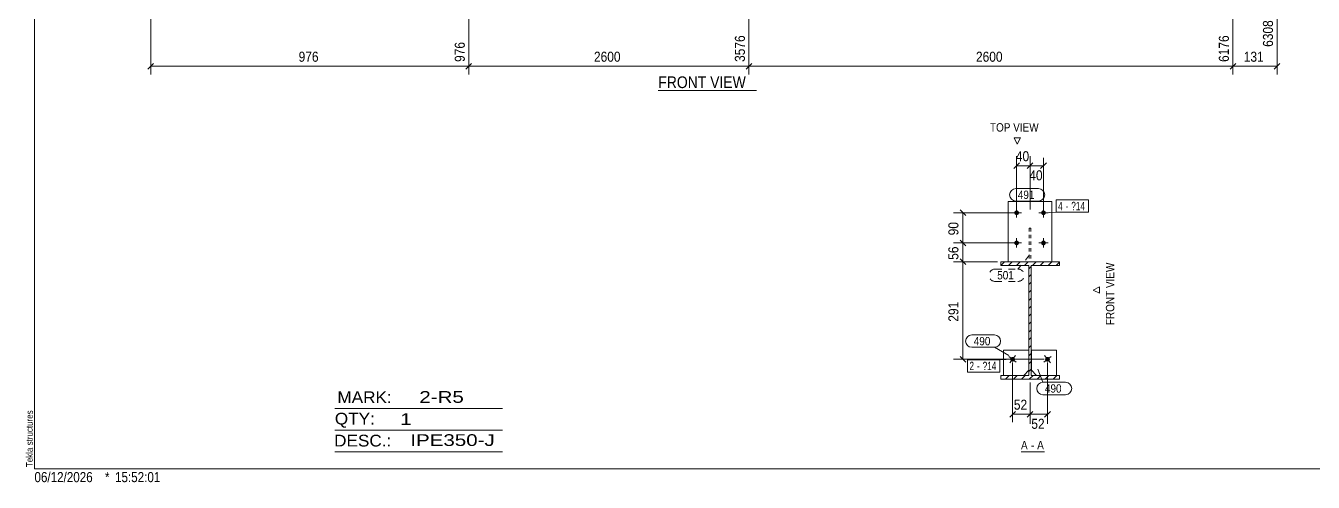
# Model space of a CAD drawing. Header units: millimetres. Extents: x 2 to 579, y 1 to 405.
# Drawn here: x 2.4 to 386.1, y 1 to 137.1 of the extents above; entities that cross this region are included whole.
import ezdxf

# ---------------------------------------------------------------- set-up
doc = ezdxf.new("R2010")
doc.units = ezdxf.units.MM
for name, pattern in [('XKITLINE00', [0]), ('XKITLINE01', [4, 1, -1, 1, -1]), ('XKITLINE02', [4, 2, -2])]:
    doc.linetypes.add(name, pattern=pattern)
for name, color, linetype, lineweight in [('Bolt', 3, 'Continuous', 0), ('BoltMark', 7, 'Continuous', 0), ('Dimensions', 7, 'Continuous', 0), ('DrawingSheet', 5, 'Continuous', 0), ('OtherObjectType', 7, 'Continuous', 0), ('Part', 2, 'Continuous', 0), ('PartMark', 7, 'Continuous', 0)]:
    doc.layers.add(name, color=color, linetype=linetype, lineweight=lineweight)
doc.styles.add('ARIAL', font='ARIAL.TTF')
doc.styles.add('ARIAL_NARROW', font='ARIALN.TTF')

# ---------------------------------------------------------------- blocks, each defined once
blk = doc.blocks.new('*A1')
at = {"layer": 'Part', "color": 7, "linetype": 'XKITLINE00', "lineweight": 0}
for p, q in [((292.95, 65.65), (294.05, 66.75)), ((292.95, 65.65), (292.95, 65.65)), ((295.3, 65.65), (296.4, 66.75)), ((297.66, 65.65), (298.76, 66.75)), ((300.02, 65.65), (301.12, 66.75)), ((301.35, 64.62), (302.05, 65.32)), ((302.38, 65.65), (303.48, 66.75)), ((304.73, 65.65), (305.83, 66.75)), ((307.09, 65.65), (308.19, 66.75)), ((309.45, 65.65), (310.45, 66.65)), ((301.35, 62.26), (302.05, 62.96)), ((301.35, 59.91), (302.05, 60.61)), ((301.35, 57.55), (302.05, 58.25)), ((301.35, 55.19), (302.05, 55.89)), ((301.35, 52.83), (302.05, 53.53)), ((301.35, 50.48), (302.05, 51.18)), ((301.35, 48.12), (302.05, 48.82)), ((301.35, 45.76), (302.05, 46.46)), ((301.35, 43.4), (302.05, 44.1)), ((301.35, 41.05), (302.05, 41.75)), ((301.35, 38.69), (302.05, 39.39)), ((301.35, 36.33), (302.05, 37.03)), ((301.35, 33.97), (302.05, 34.67)), ((292.95, 32.65), (293.15, 32.85)), ((294.41, 31.75), (295.51, 32.85)), ((296.76, 31.75), (297.86, 32.85)), ((299.12, 31.75), (300.22, 32.85)), ((301.48, 31.75), (302.58, 32.85)), ((303.84, 31.75), (304.94, 32.85)), ((306.19, 31.75), (307.29, 32.85)), ((308.55, 31.75), (309.65, 32.85))]:
    blk.add_line(p, q, dxfattribs=at)
blk = doc.blocks.new('*A74')
at = {"layer": 'Bolt'}
blk.add_hatch(color=3, dxfattribs=at).paths.add_polyline_path([(296.04, 37.12), (296.02, 37.14), (295.99, 37.17), (295.97, 37.19), (295.95, 37.22), (295.93, 37.24), (295.91, 37.27), (295.89, 37.3), (295.87, 37.33), (295.86, 37.36), (295.84, 37.4), (295.83, 37.43), (295.82, 37.46), (295.81, 37.49), (295.81, 37.53), (295.8, 37.56), (295.8, 37.6), (295.8, 37.63), (295.8, 37.66), (295.8, 37.7), (295.8, 37.73), (295.81, 37.77), (295.81, 37.8), (295.82, 37.83), (295.83, 37.87), (295.84, 37.9), (295.86, 37.93), (295.87, 37.96), (295.89, 37.99), (295.91, 38.02), (295.92, 38.05), (295.95, 38.08), (295.97, 38.11), (295.99, 38.13), (296.01, 38.16), (296.04, 38.18), (296.07, 38.2), (296.09, 38.22), (296.12, 38.24), (296.15, 38.26), (296.18, 38.27), (296.21, 38.29), (296.24, 38.3), (296.28, 38.31), (296.31, 38.32), (296.34, 38.33), (296.38, 38.34), (296.41, 38.34), (296.44, 38.35), (296.48, 38.35), (296.51, 38.35), (296.55, 38.35), (296.58, 38.34), (296.62, 38.34), (296.65, 38.33), (296.68, 38.32), (296.72, 38.31), (296.75, 38.3), (296.78, 38.29), (296.81, 38.27), (296.84, 38.26), (296.87, 38.24), (296.9, 38.22), (296.93, 38.2), (296.95, 38.18), (296.98, 38.16), (297, 38.13), (297.03, 38.11), (297.05, 38.08), (297.07, 38.05), (297.09, 38.02), (297.11, 38), (297.12, 37.96), (297.14, 37.93), (297.15, 37.9), (297.16, 37.87), (297.17, 37.84), (297.18, 37.8), (297.19, 37.77), (297.19, 37.74), (297.2, 37.7), (297.2, 37.67), (297.2, 37.63), (297.2, 37.6), (297.19, 37.56), (297.19, 37.53), (297.18, 37.5), (297.17, 37.46), (297.16, 37.43), (297.15, 37.4), (297.14, 37.37), (297.12, 37.34), (297.11, 37.31), (297.09, 37.28), (297.07, 37.25), (297.05, 37.22), (297.03, 37.19), (297.01, 37.17), (296.98, 37.14), (296.96, 37.12), (296.93, 37.1), (296.9, 37.08), (296.87, 37.06), (296.84, 37.04), (296.81, 37.02), (296.78, 37.01), (296.75, 37), (296.72, 36.98), (296.69, 36.97), (296.65, 36.97), (296.62, 36.96), (296.58, 36.95), (296.55, 36.95), (296.52, 36.95), (296.48, 36.95), (296.45, 36.95), (296.41, 36.95), (296.38, 36.96), (296.35, 36.97), (296.31, 36.97), (296.28, 36.98), (296.25, 37), (296.22, 37.01), (296.18, 37.02), (296.15, 37.04), (296.12, 37.06), (296.1, 37.08), (296.07, 37.1)], flags=17)
at = {"layer": 'Bolt', "color": 3, "linetype": 'XKITLINE00', "lineweight": 0}
for p, q in [((297.6, 36.79), (295.39, 38.51)), ((295.64, 36.54), (297.36, 38.75))]:
    blk.add_line(p, q, dxfattribs=at)
blk = doc.blocks.new('*A75')
at = {"layer": 'Bolt'}
blk.add_hatch(color=3, dxfattribs=at).paths.add_polyline_path([(306.5, 38.22), (306.52, 38.24), (306.55, 38.26), (306.58, 38.27), (306.62, 38.29), (306.65, 38.3), (306.68, 38.31), (306.71, 38.32), (306.75, 38.33), (306.78, 38.34), (306.81, 38.34), (306.85, 38.35), (306.88, 38.35), (306.92, 38.35), (306.95, 38.35), (306.98, 38.34), (307.02, 38.34), (307.05, 38.33), (307.09, 38.32), (307.12, 38.31), (307.15, 38.3), (307.18, 38.29), (307.21, 38.27), (307.24, 38.26), (307.27, 38.24), (307.3, 38.22), (307.33, 38.2), (307.36, 38.18), (307.38, 38.16), (307.41, 38.13), (307.43, 38.11), (307.45, 38.08), (307.47, 38.05), (307.49, 38.02), (307.51, 37.99), (307.52, 37.96), (307.54, 37.93), (307.55, 37.9), (307.56, 37.87), (307.57, 37.83), (307.58, 37.8), (307.59, 37.77), (307.59, 37.73), (307.6, 37.7), (307.6, 37.66), (307.6, 37.63), (307.6, 37.6), (307.59, 37.56), (307.59, 37.53), (307.58, 37.49), (307.57, 37.46), (307.56, 37.43), (307.55, 37.4), (307.54, 37.36), (307.52, 37.33), (307.51, 37.3), (307.49, 37.27), (307.47, 37.24), (307.45, 37.22), (307.43, 37.19), (307.4, 37.17), (307.38, 37.14), (307.35, 37.12), (307.33, 37.1), (307.3, 37.08), (307.27, 37.06), (307.24, 37.04), (307.21, 37.02), (307.18, 37.01), (307.15, 37), (307.12, 36.98), (307.08, 36.97), (307.05, 36.97), (307.02, 36.96), (306.98, 36.95), (306.95, 36.95), (306.91, 36.95), (306.88, 36.95), (306.84, 36.95), (306.81, 36.95), (306.78, 36.96), (306.74, 36.97), (306.71, 36.97), (306.68, 36.98), (306.64, 37), (306.61, 37.01), (306.58, 37.02), (306.55, 37.04), (306.52, 37.06), (306.49, 37.08), (306.47, 37.1), (306.44, 37.12), (306.41, 37.14), (306.39, 37.17), (306.37, 37.19), (306.35, 37.22), (306.32, 37.25), (306.31, 37.28), (306.29, 37.31), (306.27, 37.34), (306.26, 37.37), (306.24, 37.4), (306.23, 37.43), (306.22, 37.46), (306.21, 37.5), (306.21, 37.53), (306.2, 37.56), (306.2, 37.6), (306.2, 37.63), (306.2, 37.67), (306.2, 37.7), (306.2, 37.74), (306.21, 37.77), (306.21, 37.8), (306.22, 37.84), (306.23, 37.87), (306.24, 37.9), (306.26, 37.93), (306.27, 37.96), (306.29, 38), (306.31, 38.02), (306.33, 38.05), (306.35, 38.08), (306.37, 38.11), (306.39, 38.13), (306.42, 38.16), (306.44, 38.18), (306.47, 38.2)], flags=17)
at = {"layer": 'Bolt', "color": 3, "linetype": 'XKITLINE00', "lineweight": 0}
for p, q in [((305.79, 36.79), (308, 38.51)), ((306.04, 38.75), (307.76, 36.54))]:
    blk.add_line(p, q, dxfattribs=at)
blk = doc.blocks.new('*A76')
at = {"layer": 'Bolt'}
for points in [[(298.4, 81.31), (298.39, 81.28), (298.39, 81.25), (298.38, 81.21), (298.38, 81.18), (298.37, 81.15), (298.36, 81.11), (298.34, 81.08), (298.33, 81.05), (298.31, 81.02), (298.3, 80.99), (298.28, 80.96), (298.26, 80.93), (298.24, 80.9), (298.22, 80.88), (298.19, 80.85), (298.17, 80.83), (298.14, 80.81), (298.11, 80.79), (298.09, 80.77), (298.06, 80.75), (298.03, 80.73), (298, 80.72), (297.97, 80.7), (297.93, 80.69), (297.9, 80.68), (297.87, 80.67), (297.83, 80.66), (297.8, 80.66), (297.77, 80.65), (297.73, 80.65), (297.7, 80.65), (297.66, 80.65), (297.63, 80.65), (297.59, 80.66), (297.56, 80.66), (297.53, 80.67), (297.49, 80.68), (297.46, 80.69), (297.43, 80.7), (297.4, 80.72), (297.37, 80.73), (297.34, 80.75), (297.31, 80.77), (297.28, 80.79), (297.25, 80.81), (297.23, 80.83), (297.2, 80.85), (297.18, 80.88), (297.16, 80.9), (297.14, 80.93), (297.12, 80.96), (297.1, 80.99), (297.08, 81.02), (297.06, 81.05), (297.05, 81.08), (297.04, 81.11), (297.03, 81.15), (297.02, 81.18), (297.01, 81.21), (297.01, 81.25), (297, 81.28), (297, 81.31), (297, 81.35), (297, 81.38), (297, 81.42), (297.01, 81.45), (297.01, 81.49), (297.02, 81.52), (297.03, 81.55), (297.04, 81.58), (297.05, 81.62), (297.06, 81.65), (297.08, 81.68), (297.1, 81.71), (297.12, 81.74), (297.14, 81.77), (297.16, 81.79), (297.18, 81.82), (297.2, 81.84), (297.23, 81.87), (297.25, 81.89), (297.28, 81.91), (297.31, 81.93), (297.34, 81.95), (297.37, 81.97), (297.4, 81.98), (297.43, 82), (297.46, 82.01), (297.49, 82.02), (297.53, 82.03), (297.56, 82.04), (297.59, 82.04), (297.63, 82.05), (297.66, 82.05), (297.7, 82.05), (297.73, 82.05), (297.77, 82.05), (297.8, 82.04), (297.83, 82.04), (297.87, 82.03), (297.9, 82.02), (297.93, 82.01), (297.97, 82), (298, 81.98), (298.03, 81.97), (298.06, 81.95), (298.09, 81.93), (298.11, 81.91), (298.14, 81.89), (298.17, 81.87), (298.19, 81.84), (298.22, 81.82), (298.24, 81.79), (298.26, 81.77), (298.28, 81.74), (298.3, 81.71), (298.31, 81.68), (298.33, 81.65), (298.34, 81.62), (298.36, 81.58), (298.37, 81.55), (298.38, 81.52), (298.38, 81.49), (298.39, 81.45), (298.39, 81.42), (298.4, 81.38), (298.4, 81.35)], [(306.4, 81.31), (306.39, 81.28), (306.39, 81.25), (306.38, 81.21), (306.38, 81.18), (306.37, 81.15), (306.36, 81.11), (306.34, 81.08), (306.33, 81.05), (306.31, 81.02), (306.3, 80.99), (306.28, 80.96), (306.26, 80.93), (306.24, 80.9), (306.22, 80.88), (306.19, 80.85), (306.17, 80.83), (306.14, 80.81), (306.11, 80.79), (306.09, 80.77), (306.06, 80.75), (306.03, 80.73), (306, 80.72), (305.97, 80.7), (305.93, 80.69), (305.9, 80.68), (305.87, 80.67), (305.83, 80.66), (305.8, 80.66), (305.77, 80.65), (305.73, 80.65), (305.7, 80.65), (305.66, 80.65), (305.63, 80.65), (305.59, 80.66), (305.56, 80.66), (305.53, 80.67), (305.49, 80.68), (305.46, 80.69), (305.43, 80.7), (305.4, 80.72), (305.37, 80.73), (305.34, 80.75), (305.31, 80.77), (305.28, 80.79), (305.25, 80.81), (305.23, 80.83), (305.2, 80.85), (305.18, 80.88), (305.16, 80.9), (305.14, 80.93), (305.12, 80.96), (305.1, 80.99), (305.08, 81.02), (305.06, 81.05), (305.05, 81.08), (305.04, 81.11), (305.03, 81.15), (305.02, 81.18), (305.01, 81.21), (305.01, 81.25), (305, 81.28), (305, 81.31), (305, 81.35), (305, 81.38), (305, 81.42), (305.01, 81.45), (305.01, 81.49), (305.02, 81.52), (305.03, 81.55), (305.04, 81.58), (305.05, 81.62), (305.06, 81.65), (305.08, 81.68), (305.1, 81.71), (305.12, 81.74), (305.14, 81.77), (305.16, 81.79), (305.18, 81.82), (305.2, 81.84), (305.23, 81.87), (305.25, 81.89), (305.28, 81.91), (305.31, 81.93), (305.34, 81.95), (305.37, 81.97), (305.4, 81.98), (305.43, 82), (305.46, 82.01), (305.49, 82.02), (305.53, 82.03), (305.56, 82.04), (305.59, 82.04), (305.63, 82.05), (305.66, 82.05), (305.7, 82.05), (305.73, 82.05), (305.77, 82.05), (305.8, 82.04), (305.83, 82.04), (305.87, 82.03), (305.9, 82.02), (305.93, 82.01), (305.97, 82), (306, 81.98), (306.03, 81.97), (306.06, 81.95), (306.09, 81.93), (306.11, 81.91), (306.14, 81.89), (306.17, 81.87), (306.19, 81.84), (306.22, 81.82), (306.24, 81.79), (306.26, 81.77), (306.28, 81.74), (306.3, 81.71), (306.31, 81.68), (306.33, 81.65), (306.34, 81.62), (306.36, 81.58), (306.37, 81.55), (306.38, 81.52), (306.38, 81.49), (306.39, 81.45), (306.39, 81.42), (306.4, 81.38), (306.4, 81.35)], [(298.4, 72.31), (298.39, 72.28), (298.39, 72.25), (298.38, 72.21), (298.38, 72.18), (298.37, 72.15), (298.36, 72.11), (298.34, 72.08), (298.33, 72.05), (298.31, 72.02), (298.3, 71.99), (298.28, 71.96), (298.26, 71.93), (298.24, 71.9), (298.22, 71.88), (298.19, 71.85), (298.17, 71.83), (298.14, 71.81), (298.11, 71.79), (298.09, 71.77), (298.06, 71.75), (298.03, 71.73), (298, 71.72), (297.97, 71.7), (297.93, 71.69), (297.9, 71.68), (297.87, 71.67), (297.83, 71.66), (297.8, 71.66), (297.77, 71.65), (297.73, 71.65), (297.7, 71.65), (297.66, 71.65), (297.63, 71.65), (297.59, 71.66), (297.56, 71.66), (297.53, 71.67), (297.49, 71.68), (297.46, 71.69), (297.43, 71.7), (297.4, 71.72), (297.37, 71.73), (297.34, 71.75), (297.31, 71.77), (297.28, 71.79), (297.25, 71.81), (297.23, 71.83), (297.2, 71.85), (297.18, 71.88), (297.16, 71.9), (297.14, 71.93), (297.12, 71.96), (297.1, 71.99), (297.08, 72.02), (297.06, 72.05), (297.05, 72.08), (297.04, 72.11), (297.03, 72.15), (297.02, 72.18), (297.01, 72.21), (297.01, 72.25), (297, 72.28), (297, 72.31), (297, 72.35), (297, 72.38), (297, 72.42), (297.01, 72.45), (297.01, 72.49), (297.02, 72.52), (297.03, 72.55), (297.04, 72.58), (297.05, 72.62), (297.06, 72.65), (297.08, 72.68), (297.1, 72.71), (297.12, 72.74), (297.14, 72.77), (297.16, 72.79), (297.18, 72.82), (297.2, 72.84), (297.23, 72.87), (297.25, 72.89), (297.28, 72.91), (297.31, 72.93), (297.34, 72.95), (297.37, 72.97), (297.4, 72.98), (297.43, 73), (297.46, 73.01), (297.49, 73.02), (297.53, 73.03), (297.56, 73.04), (297.59, 73.04), (297.63, 73.05), (297.66, 73.05), (297.7, 73.05), (297.73, 73.05), (297.77, 73.05), (297.8, 73.04), (297.83, 73.04), (297.87, 73.03), (297.9, 73.02), (297.93, 73.01), (297.97, 73), (298, 72.98), (298.03, 72.97), (298.06, 72.95), (298.09, 72.93), (298.11, 72.91), (298.14, 72.89), (298.17, 72.87), (298.19, 72.84), (298.22, 72.82), (298.24, 72.79), (298.26, 72.77), (298.28, 72.74), (298.3, 72.71), (298.31, 72.68), (298.33, 72.65), (298.34, 72.62), (298.36, 72.58), (298.37, 72.55), (298.38, 72.52), (298.38, 72.49), (298.39, 72.45), (298.39, 72.42), (298.4, 72.38), (298.4, 72.35)], [(306.4, 72.31), (306.39, 72.28), (306.39, 72.25), (306.38, 72.21), (306.38, 72.18), (306.37, 72.15), (306.36, 72.11), (306.34, 72.08), (306.33, 72.05), (306.31, 72.02), (306.3, 71.99), (306.28, 71.96), (306.26, 71.93), (306.24, 71.9), (306.22, 71.88), (306.19, 71.85), (306.17, 71.83), (306.14, 71.81), (306.11, 71.79), (306.09, 71.77), (306.06, 71.75), (306.03, 71.73), (306, 71.72), (305.97, 71.7), (305.93, 71.69), (305.9, 71.68), (305.87, 71.67), (305.83, 71.66), (305.8, 71.66), (305.77, 71.65), (305.73, 71.65), (305.7, 71.65), (305.66, 71.65), (305.63, 71.65), (305.59, 71.66), (305.56, 71.66), (305.53, 71.67), (305.49, 71.68), (305.46, 71.69), (305.43, 71.7), (305.4, 71.72), (305.37, 71.73), (305.34, 71.75), (305.31, 71.77), (305.28, 71.79), (305.25, 71.81), (305.23, 71.83), (305.2, 71.85), (305.18, 71.88), (305.16, 71.9), (305.14, 71.93), (305.12, 71.96), (305.1, 71.99), (305.08, 72.02), (305.06, 72.05), (305.05, 72.08), (305.04, 72.11), (305.03, 72.15), (305.02, 72.18), (305.01, 72.21), (305.01, 72.25), (305, 72.28), (305, 72.31), (305, 72.35), (305, 72.38), (305, 72.42), (305.01, 72.45), (305.01, 72.49), (305.02, 72.52), (305.03, 72.55), (305.04, 72.58), (305.05, 72.62), (305.06, 72.65), (305.08, 72.68), (305.1, 72.71), (305.12, 72.74), (305.14, 72.77), (305.16, 72.79), (305.18, 72.82), (305.2, 72.84), (305.23, 72.87), (305.25, 72.89), (305.28, 72.91), (305.31, 72.93), (305.34, 72.95), (305.37, 72.97), (305.4, 72.98), (305.43, 73), (305.46, 73.01), (305.49, 73.02), (305.53, 73.03), (305.56, 73.04), (305.59, 73.04), (305.63, 73.05), (305.66, 73.05), (305.7, 73.05), (305.73, 73.05), (305.77, 73.05), (305.8, 73.04), (305.83, 73.04), (305.87, 73.03), (305.9, 73.02), (305.93, 73.01), (305.97, 73), (306, 72.98), (306.03, 72.97), (306.06, 72.95), (306.09, 72.93), (306.11, 72.91), (306.14, 72.89), (306.17, 72.87), (306.19, 72.84), (306.22, 72.82), (306.24, 72.79), (306.26, 72.77), (306.28, 72.74), (306.3, 72.71), (306.31, 72.68), (306.33, 72.65), (306.34, 72.62), (306.36, 72.58), (306.37, 72.55), (306.38, 72.52), (306.38, 72.49), (306.39, 72.45), (306.39, 72.42), (306.4, 72.38), (306.4, 72.35)]]:
    blk.add_hatch(color=3, dxfattribs=at).paths.add_polyline_path(points, flags=17)
at = {"layer": 'Bolt', "color": 3, "linetype": 'XKITLINE00', "lineweight": 0}
for p, q in [((299.1, 81.35), (296.3, 81.35)), ((297.7, 82.75), (297.7, 79.95)), ((307.1, 81.35), (304.3, 81.35)), ((305.7, 82.75), (305.7, 79.95)), ((297.7, 73.75), (297.7, 70.95)), ((305.7, 73.75), (305.7, 70.95)), ((299.1, 72.35), (296.3, 72.35)), ((307.1, 72.35), (304.3, 72.35))]:
    blk.add_line(p, q, dxfattribs=at)
blk = doc.blocks.new('*A77')
at = {"layer": 'Part', "color": 2, "linetype": 'XKITLINE00', "lineweight": 0}
for p, q in [((292.95, 65.65), (292.95, 66.75)), ((292.95, 66.75), (310.45, 66.75)), ((301.35, 65.65), (292.95, 65.65)), ((301.35, 32.85), (301.35, 65.65)), ((310.45, 65.65), (302.05, 65.65)), ((302.05, 65.65), (302.05, 32.85)), ((310.45, 66.75), (310.45, 65.65)), ((292.95, 31.75), (292.95, 32.85)), ((292.95, 32.85), (301.35, 32.85)), ((310.45, 31.75), (292.95, 31.75)), ((302.05, 32.85), (310.45, 32.85)), ((310.45, 32.85), (310.45, 31.75))]:
    blk.add_line(p, q, dxfattribs=at)
blk = doc.blocks.new('*A78')
at = {"layer": 'Part', "color": 2, "linetype": 'XKITLINE00', "lineweight": 0}
for p, q in [((301.3, 40.35), (293.8, 40.35)), ((293.8, 40.35), (293.8, 32.85)), ((301.3, 34.35), (301.3, 40.35)), ((299.8, 32.85), (301.3, 34.35))]:
    blk.add_line(p, q, dxfattribs=at)
at = {"layer": 'Part', "color": 7, "linetype": 'XKITLINE01', "lineweight": 0}
blk.add_line((293.8, 32.85), (299.8, 32.85), dxfattribs=at)
blk = doc.blocks.new('*A79')
at = {"layer": 'Part', "color": 2, "linetype": 'XKITLINE00', "lineweight": 0}
for p, q in [((302.1, 34.35), (302.1, 40.35)), ((302.1, 40.35), (309.6, 40.35)), ((309.6, 40.35), (309.6, 32.85)), ((303.6, 32.85), (302.1, 34.35))]:
    blk.add_line(p, q, dxfattribs=at)
at = {"layer": 'Part', "color": 7, "linetype": 'XKITLINE01', "lineweight": 0}
blk.add_line((309.6, 32.85), (303.6, 32.85), dxfattribs=at)
blk = doc.blocks.new('*A80')
at = {"layer": 'Part', "color": 7, "linetype": 'XKITLINE01', "lineweight": 0}
for p, q in [((301.95, 76.75), (301.45, 76.75)), ((301.45, 76.75), (301.45, 66.75)), ((301.95, 76.75), (301.95, 66.75)), ((301.95, 66.75), (301.45, 66.75))]:
    blk.add_line(p, q, dxfattribs=at)
blk = doc.blocks.new('*A81')
at = {"layer": 'Part', "color": 2, "linetype": 'XKITLINE00', "lineweight": 0}
for p, q in [((295.2, 84.75), (295.2, 66.75)), ((295.2, 84.75), (308.2, 84.75)), ((308.2, 84.75), (308.2, 66.75))]:
    blk.add_line(p, q, dxfattribs=at)
at = {"layer": 'Part', "color": 7, "linetype": 'XKITLINE01', "lineweight": 0}
blk.add_line((295.2, 66.75), (308.2, 66.75), dxfattribs=at)
blk = doc.blocks.new('*A82')
at = {"layer": 'DrawingSheet', "color": 5, "linetype": 'XKITLINE00', "lineweight": 0}
for p, q in [((5, 405), (5, 5)), ((5, 5), (579, 5))]:
    blk.add_line(p, q, dxfattribs=at)
at = {"layer": 'DrawingSheet', "color": 5, "style": 'ARIAL', "width": 0.85}
blk.add_text('Tekla structures', height=2, rotation=90, dxfattribs=at).set_placement((4.5, 5.5))
blk = doc.blocks.new('*A86')
at = {"layer": 'OtherObjectType', "color": 6, "linetype": 'XKITLINE00', "lineweight": 0}
for p, q in [((94.5, 23), (144.5, 23)), ((94.5, 16.5), (144.5, 16.5)), ((94.5, 10), (144.5, 10))]:
    blk.add_line(p, q, dxfattribs=at)
at = {"layer": 'OtherObjectType', "color": 6, "style": 'ARIAL_NARROW'}
for s, width, p in [('MARK:', 1.275, (95.27, 24.58)), ('2-R5', 1.525501, (119.69, 24.65)), ('QTY:', 1.275, (94.5, 18.19)), ('1', 1.525501, (113.99, 18.05)), ('DESC.:', 1.275, (94.29, 11.63)), ('IPE350-J', 1.525501, (117, 11.79))]:
    blk.add_text(s, height=3.5, dxfattribs=dict(at, width=width)).set_placement(p)
blk = doc.blocks.new('*A89')
at = {"layer": 'OtherObjectType', "color": 7, "style": 'ARIAL_NARROW', "width": 1.008832}
for s, p in [('06/12/2026', (4.99, 1)), ('*', (26, 1)), ('15:52:01', (29, 1))]:
    blk.add_text(s, height=3, dxfattribs=at).set_placement(p)
blk = doc.blocks.new('*A106')
at = {"layer": 'OtherObjectType', "color": 7, "linetype": 'XKITLINE00', "lineweight": 0}
blk.add_line((190.9, 117.79), (220.19, 117.79), dxfattribs=at)
at = {"layer": 'OtherObjectType', "color": 7, "style": 'ARIAL', "width": 0.85}
blk.add_text('FRONT VIEW', height=3.5, dxfattribs=at).set_placement((190.9, 118.54))
blk = doc.blocks.new('*A116')
at = {"layer": 'Dimensions', "color": 7, "linetype": 'XKITLINE00', "lineweight": 0}
for p, q in [((134.44, 203.64), (134.44, 122.64)), ((39.66, 202.54), (39.66, 122.64)), ((40.51, 125.89), (38.81, 124.19)), ((39.66, 125.04), (134.44, 125.04)), ((135.28, 125.89), (133.59, 124.19))]:
    blk.add_line(p, q, dxfattribs=at)
at = {"layer": 'Dimensions', "color": 3}
for p in [(39.66, 125.04), (134.44, 125.04)]:
    blk.add_point(p, dxfattribs=at)
at = {"layer": 'Dimensions', "color": 3, "style": 'ARIAL', "width": 0.85}
blk.add_text('976', height=3, rotation=90.0002, dxfattribs=at).set_placement((133.24, 126.34))
blk.add_text('976', height=3, dxfattribs=at).set_placement((83.71, 126.39))
blk = doc.blocks.new('*A117')
at = {"layer": 'Dimensions', "color": 7, "linetype": 'XKITLINE00', "lineweight": 0}
for p, q in [((134.44, 203.64), (134.44, 122.64)), ((217.92, 203.64), (217.92, 122.64)), ((135.28, 125.89), (133.59, 124.19)), ((134.44, 125.04), (217.92, 125.04)), ((218.76, 125.89), (217.07, 124.19))]:
    blk.add_line(p, q, dxfattribs=at)
at = {"layer": 'Dimensions', "color": 3}
for p in [(134.44, 125.04), (217.92, 125.04)]:
    blk.add_point(p, dxfattribs=at)
at = {"layer": 'Dimensions', "color": 3, "style": 'ARIAL', "width": 0.85}
blk.add_text('3576', height=3, rotation=90.0002, dxfattribs=at).set_placement((216.72, 126.34))
blk.add_text('2600', height=3, dxfattribs=at).set_placement((171.73, 126.39))
blk = doc.blocks.new('*A118')
at = {"layer": 'Dimensions', "color": 7, "linetype": 'XKITLINE00', "lineweight": 0}
for p, q in [((217.92, 203.64), (217.92, 122.64)), ((362.15, 203.64), (362.15, 122.64)), ((218.76, 125.89), (217.07, 124.19)), ((217.92, 125.04), (362.15, 125.04)), ((363, 125.89), (361.3, 124.19))]:
    blk.add_line(p, q, dxfattribs=at)
at = {"layer": 'Dimensions', "color": 3}
for p in [(217.92, 125.04), (362.15, 125.04)]:
    blk.add_point(p, dxfattribs=at)
at = {"layer": 'Dimensions', "color": 3, "style": 'ARIAL', "width": 0.85}
blk.add_text('6176', height=3, rotation=90.0002, dxfattribs=at).set_placement((360.95, 126.34))
blk.add_text('2600', height=3, dxfattribs=at).set_placement((285.58, 126.39))
blk = doc.blocks.new('*A119')
at = {"layer": 'Dimensions', "color": 7, "linetype": 'XKITLINE00', "lineweight": 0}
for p, q in [((375.3, 237.54), (375.3, 122.64)), ((362.15, 203.64), (362.15, 122.64)), ((363, 125.89), (361.3, 124.19)), ((362.15, 125.04), (375.3, 125.04)), ((376.15, 125.89), (374.45, 124.19))]:
    blk.add_line(p, q, dxfattribs=at)
at = {"layer": 'Dimensions', "color": 3}
for p in [(362.15, 125.04), (375.3, 125.04)]:
    blk.add_point(p, dxfattribs=at)
at = {"layer": 'Dimensions', "color": 3, "style": 'ARIAL', "width": 0.85}
blk.add_text('6308', height=3, rotation=90.0002, dxfattribs=at).set_placement((374.1, 130.84))
blk.add_text('131', height=3, dxfattribs=at).set_placement((365.39, 126.39))
blk = doc.blocks.new('*A172')
at = {"layer": 'Dimensions', "color": 7, "linetype": 'XKITLINE00', "lineweight": 0}
for p, q in [((291.95, 66.75), (278.85, 66.75)), ((280.85, 67.6), (282.55, 65.9)), ((281.7, 37.65), (281.7, 66.75)), ((280.85, 38.5), (282.55, 36.8)), ((305.9, 37.65), (278.85, 37.65))]:
    blk.add_line(p, q, dxfattribs=at)
at = {"layer": 'Dimensions', "color": 3}
for p in [(281.7, 66.75), (281.7, 37.65)]:
    blk.add_point(p, dxfattribs=at)
at = {"layer": 'Dimensions', "color": 3, "style": 'ARIAL', "width": 0.85}
blk.add_text('291', height=3, rotation=90.0002, dxfattribs=at).set_placement((280.35, 48.86))
blk = doc.blocks.new('*A173')
at = {"layer": 'Dimensions', "color": 7, "linetype": 'XKITLINE00', "lineweight": 0}
for p, q in [((280.85, 73.2), (282.55, 71.5)), ((296.7, 72.35), (278.85, 72.35)), ((281.7, 66.75), (281.7, 72.35)), ((291.95, 66.75), (278.85, 66.75)), ((280.85, 67.6), (282.55, 65.9))]:
    blk.add_line(p, q, dxfattribs=at)
at = {"layer": 'Dimensions', "color": 3}
for p in [(281.7, 72.35), (281.7, 66.75)]:
    blk.add_point(p, dxfattribs=at)
at = {"layer": 'Dimensions', "color": 3, "style": 'ARIAL', "width": 0.85}
blk.add_text('56', height=3, rotation=90.0002, dxfattribs=at).set_placement((280.35, 67.32))
blk = doc.blocks.new('*A174')
at = {"layer": 'Dimensions', "color": 7, "linetype": 'XKITLINE00', "lineweight": 0}
for p, q in [((296.7, 81.35), (278.85, 81.35)), ((280.85, 82.2), (282.55, 80.5)), ((281.7, 72.35), (281.7, 81.35)), ((280.85, 73.2), (282.55, 71.5)), ((296.7, 72.35), (278.85, 72.35))]:
    blk.add_line(p, q, dxfattribs=at)
at = {"layer": 'Dimensions', "color": 3}
for p in [(281.7, 81.35), (281.7, 72.35)]:
    blk.add_point(p, dxfattribs=at)
at = {"layer": 'Dimensions', "color": 3, "style": 'ARIAL', "width": 0.85}
blk.add_text('90', height=3, rotation=90.0002, dxfattribs=at).set_placement((280.35, 74.62))
blk = doc.blocks.new('*A175')
at = {"layer": 'Dimensions', "color": 7, "linetype": 'XKITLINE00', "lineweight": 0}
for p, q in [((296.5, 36.65), (296.5, 18.85)), ((301.7, 30.75), (301.7, 18.85)), ((297.35, 22.1), (295.65, 20.4)), ((296.5, 21.25), (301.7, 21.25)), ((302.55, 22.1), (300.85, 20.4))]:
    blk.add_line(p, q, dxfattribs=at)
at = {"layer": 'Dimensions', "color": 3}
for p in [(296.5, 21.25), (301.7, 21.25)]:
    blk.add_point(p, dxfattribs=at)
at = {"layer": 'Dimensions', "color": 3, "style": 'ARIAL', "width": 0.85}
blk.add_text('52', height=3, dxfattribs=at).set_placement((296.87, 22.6))
blk = doc.blocks.new('*A176')
at = {"layer": 'Dimensions', "color": 7, "linetype": 'XKITLINE00', "lineweight": 0}
for p, q in [((306.9, 36.65), (306.9, 18.4)), ((301.7, 30.75), (301.7, 18.4)), ((302.55, 22.1), (300.85, 20.4)), ((301.7, 21.25), (306.9, 21.25)), ((307.75, 22.1), (306.05, 20.4))]:
    blk.add_line(p, q, dxfattribs=at)
at = {"layer": 'Dimensions', "color": 3}
for p in [(301.7, 21.25), (306.9, 21.25)]:
    blk.add_point(p, dxfattribs=at)
at = {"layer": 'Dimensions', "color": 3, "style": 'ARIAL', "width": 0.85}
blk.add_text('52', height=3, dxfattribs=at).set_placement((302.07, 16.9))
blk = doc.blocks.new('*A177')
at = {"layer": 'Dimensions', "color": 7, "linetype": 'XKITLINE00', "lineweight": 0}
for p, q in [((298.55, 96.22), (296.85, 94.52)), ((297.7, 82.35), (297.7, 98.22)), ((302.55, 96.22), (300.85, 94.52)), ((301.7, 82.35), (301.7, 98.22)), ((297.7, 95.37), (301.7, 95.37))]:
    blk.add_line(p, q, dxfattribs=at)
at = {"layer": 'Dimensions', "color": 3}
for p in [(297.7, 95.37), (301.7, 95.37)]:
    blk.add_point(p, dxfattribs=at)
at = {"layer": 'Dimensions', "color": 3, "style": 'ARIAL', "width": 0.85}
blk.add_text('40', height=3, dxfattribs=at).set_placement((297.47, 96.72))
blk = doc.blocks.new('*A178')
at = {"layer": 'Dimensions', "color": 7, "linetype": 'XKITLINE00', "lineweight": 0}
for p, q in [((302.55, 96.22), (300.85, 94.52)), ((301.7, 82.35), (301.7, 97.77)), ((306.55, 96.22), (304.85, 94.52)), ((305.7, 82.35), (305.7, 97.77)), ((301.7, 95.37), (305.7, 95.37))]:
    blk.add_line(p, q, dxfattribs=at)
at = {"layer": 'Dimensions', "color": 3}
for p in [(301.7, 95.37), (305.7, 95.37)]:
    blk.add_point(p, dxfattribs=at)
at = {"layer": 'Dimensions', "color": 3, "style": 'ARIAL', "width": 0.85}
blk.add_text('40', height=3, dxfattribs=at).set_placement((301.47, 91.02))
blk = doc.blocks.new('*A179')
at = {"layer": 'BoltMark', "color": 7, "linetype": 'XKITLINE00', "lineweight": 0}
for p, q in [((283.04, 37.5), (292.73, 37.5)), ((283.04, 33.8), (283.04, 37.5)), ((296.5, 37.65), (292.73, 37.5)), ((292.73, 33.8), (292.73, 37.5)), ((283.04, 33.8), (292.73, 33.8))]:
    blk.add_line(p, q, dxfattribs=at)
at = {"layer": 'BoltMark', "color": 3, "style": 'ARIAL_NARROW', "width": 0.85}
for s, p in [('2', (283.64, 34.4)), ('-', (285.91, 34.4)), ('?14', (287.57, 34.4))]:
    blk.add_text(s, height=2.5, dxfattribs=at).set_placement(p)
blk = doc.blocks.new('*A180')
at = {"layer": 'BoltMark', "color": 7, "linetype": 'XKITLINE00', "lineweight": 0}
for p, q in [((309.47, 85.2), (319.15, 85.2)), ((309.47, 81.5), (309.47, 85.2)), ((319.15, 81.5), (319.15, 85.2)), ((305.7, 81.35), (309.47, 81.5)), ((309.47, 81.5), (319.15, 81.5))]:
    blk.add_line(p, q, dxfattribs=at)
at = {"layer": 'BoltMark', "color": 3, "style": 'ARIAL_NARROW', "width": 0.85}
for s, p in [('4', (310.07, 82.1)), ('?14', (313.99, 82.1)), ('-', (312.34, 82.1))]:
    blk.add_text(s, height=2.5, dxfattribs=at).set_placement(p)
blk = doc.blocks.new('*A181')
at = {"layer": 'PartMark', "color": 7, "linetype": 'XKITLINE02', "lineweight": 0}
for p, q in [((301.58, 68.78), (298.08, 64.57)), ((291.31, 64.57), (298.08, 64.57)), ((291.31, 60.87), (298.08, 60.87))]:
    blk.add_line(p, q, dxfattribs=at)
for centre, start, end in [((291.31, 62.72), 90, 270), ((298.08, 62.72), 270, 90)]:
    blk.add_arc(centre, 1.85, start, end, dxfattribs=at)
at = {"layer": 'PartMark', "color": 3, "style": 'ARIAL', "width": 0.85}
blk.add_text('501', height=2.5, dxfattribs=at).set_placement((291.91, 61.47))
blk = doc.blocks.new('*A182')
at = {"layer": 'PartMark', "color": 7, "linetype": 'XKITLINE00', "lineweight": 0}
for p, q in [((297.45, 88.55), (304.21, 88.55)), ((297.45, 84.85), (304.21, 84.85))]:
    blk.add_line(p, q, dxfattribs=at)
for centre, start, end in [((297.45, 86.7), 90, 270), ((304.21, 86.7), 270, 90)]:
    blk.add_arc(centre, 1.85, start, end, dxfattribs=at)
at = {"layer": 'PartMark', "color": 3, "style": 'ARIAL', "width": 0.85}
blk.add_text('491', height=2.5, dxfattribs=at).set_placement((298.05, 85.45))
blk = doc.blocks.new('*A183')
at = {"layer": 'PartMark', "color": 7, "linetype": 'XKITLINE00', "lineweight": 0}
for p, q in [((284.32, 44.91), (291.08, 44.91)), ((284.32, 41.21), (291.08, 41.21)), ((295.33, 38.82), (291.08, 41.21))]:
    blk.add_line(p, q, dxfattribs=at)
for centre, start, end in [((284.32, 43.06), 90, 270), ((291.08, 43.06), 270, 90)]:
    blk.add_arc(centre, 1.85, start, end, dxfattribs=at)
at = {"layer": 'PartMark', "color": 3, "style": 'ARIAL', "width": 0.85}
blk.add_text('490', height=2.5, dxfattribs=at).set_placement((284.92, 41.81))
blk = doc.blocks.new('*A184')
at = {"layer": 'PartMark', "color": 7, "linetype": 'XKITLINE00', "lineweight": 0}
for p, q in [((303.98, 34.73), (305.53, 30.78)), ((305.53, 30.78), (312.29, 30.78)), ((305.53, 27.08), (312.29, 27.08))]:
    blk.add_line(p, q, dxfattribs=at)
for centre, start, end in [((305.53, 28.93), 90, 270), ((312.29, 28.93), 270, 90)]:
    blk.add_arc(centre, 1.85, start, end, dxfattribs=at)
at = {"layer": 'PartMark', "color": 3, "style": 'ARIAL', "width": 0.85}
blk.add_text('490', height=2.5, dxfattribs=at).set_placement((306.13, 27.68))
blk = doc.blocks.new('*A185')
at = {"layer": 'OtherObjectType', "color": 7, "linetype": 'XKITLINE00', "lineweight": 0}
for p, q in [((297.9, 101.82), (296.96, 103.69)), ((296.96, 103.69), (298.84, 103.69)), ((298.84, 103.69), (297.9, 101.82)), ((297.9, 101.82), (297.9, 101.82)), ((320.55, 58.31), (322.43, 59.25)), ((322.43, 57.37), (320.55, 58.31)), ((320.55, 58.31), (320.55, 58.31)), ((322.43, 59.25), (322.43, 57.37)), ((299, 10.05), (306.05, 10.05))]:
    blk.add_line(p, q, dxfattribs=at)
at = {"layer": 'OtherObjectType', "color": 7, "style": 'ARIAL', "width": 0.85}
for s, p in [('TOP VIEW', (289.75, 105.57)), ('A', (299, 10.8)), ('-', (301.97, 10.8)), ('A', (303.83, 10.8))]:
    blk.add_text(s, height=2.5, dxfattribs=at).set_placement(p)
blk.add_text('FRONT VIEW', height=2.5, rotation=90, dxfattribs=at).set_placement((326.8, 47.84))

msp = doc.modelspace()

# ---------------------------------------------------------------- block references
at = {"lineweight": 0}
for name in ['*A82', '*A119', '*A116', '*A117', '*A118', '*A106', '*A177', '*A178', '*A182', '*A81', '*A180', '*A174', '*A76', '*A80', '*A173', '*A172', '*A181', '*A1', '*A77', '*A183', '*A78', '*A74', '*A79', '*A75', '*A179', '*A175', '*A176', '*A184', '*A86', '*A89']:
    msp.add_blockref(name, (0, 0), dxfattribs=at)
at = {"layer": 'OtherObjectType', "lineweight": 0}
msp.add_blockref('*A185', (0, 0), dxfattribs=at)

doc.saveas('drawing.dxf')
